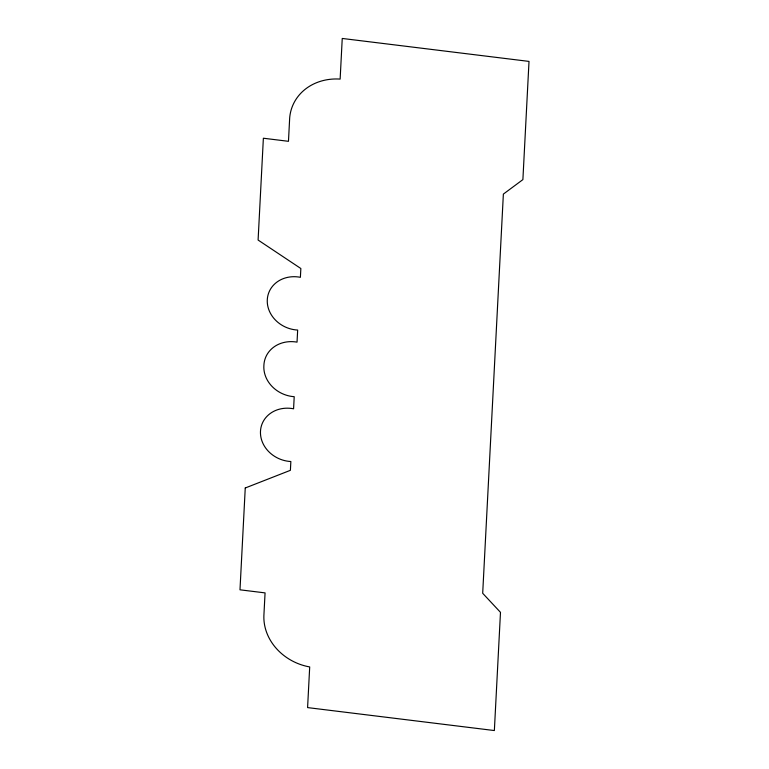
<?xml version="1.0" encoding="UTF-8"?>
<svg xmlns="http://www.w3.org/2000/svg" width="769" height="769" viewBox="0 0 769 769"><rect width="100%" height="100%" fill="white"/><g stroke="black" fill="none" stroke-linecap="round" stroke-linejoin="round"><path stroke-width="1.15" d="M245.253 487.988L239.986 589.813L265.065 592.889L263.892 615.536A52.09 45.602 21.1 0 0 309.696 666.934L307.59 707.595L494.361 730.55L500.484 612.345L482.692 593.284L503.368 194.096L522.891 179.61L529.014 61.405L342.243 38.45L340.138 79.101A52.09 45.602 21.1 0 0 289.673 118.032L288.471 141.313L263.373 138.228L258.096 240.043L300.852 268.516L300.391 277.311A29.914 26.184 21.1 0 0 267.285 299.775A29.914 26.184 21.1 0 0 297.661 330.055L297.036 342.138A30.491 26.694 21.1 0 0 263.882 365.515A30.491 26.694 21.1 0 0 294.21 396.698L293.585 408.791A29.914 26.184 21.1 0 0 260.48 431.255A29.914 26.184 21.1 0 0 290.855 461.525L290.394 470.32L245.253 487.988"/></g></svg>
